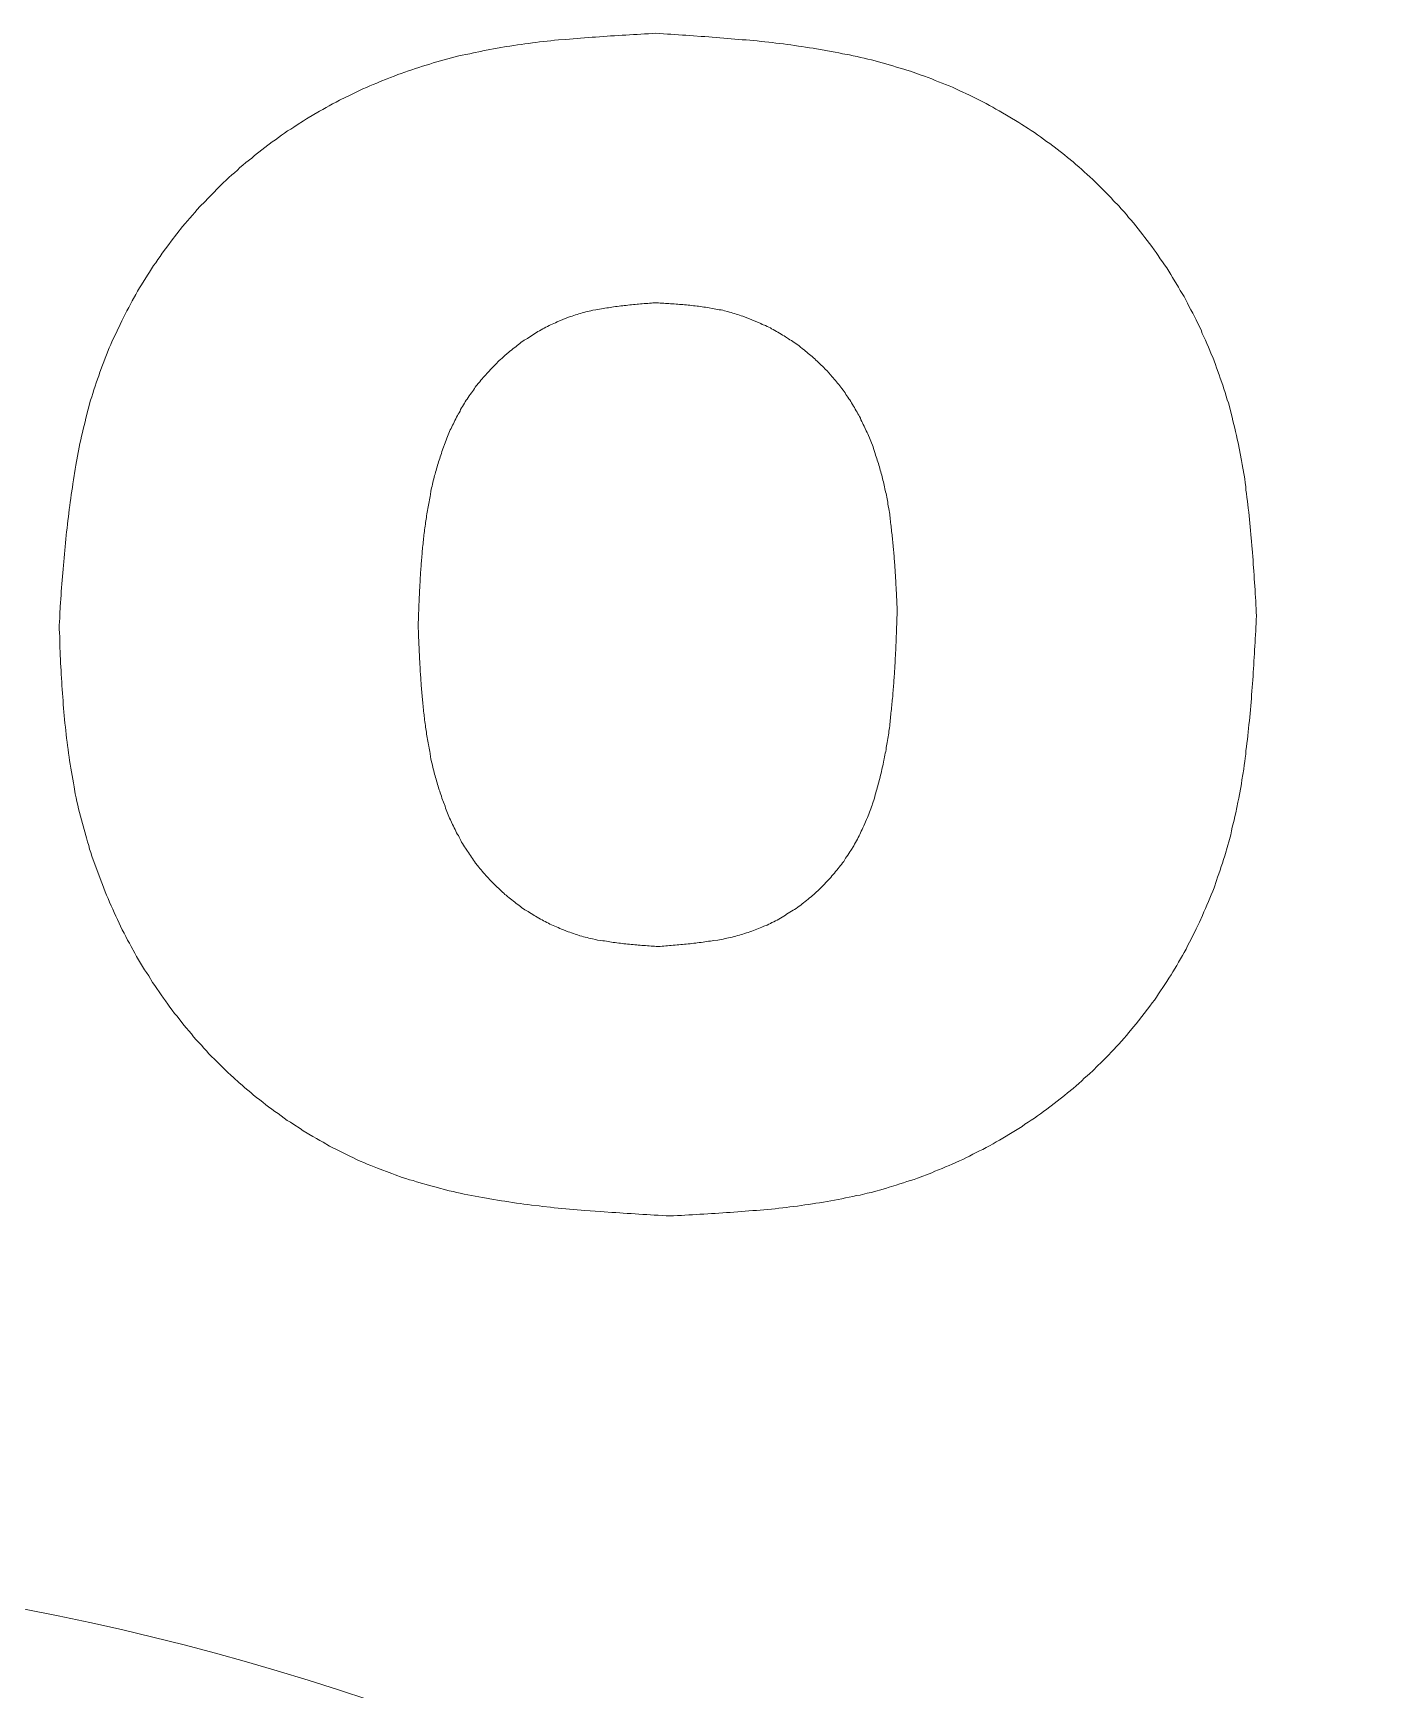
# Model space of a CAD drawing. Header units: millimetres. Extents: x 0 to 1975, y 0 to 1358.
# Drawn here: x 1100.48 to 1104.66, y 675.08 to 680.16 of the extents above; entities that cross this region are included whole.
import ezdxf

# ---------------------------------------------------------------- set-up
doc = ezdxf.new("R2010")
doc.units = ezdxf.units.MM
doc.layers.add('KASTEN', color=1, linetype='Continuous', lineweight=5)

msp = doc.modelspace()

# ---------------------------------------------------------------- linework, layer by layer
at = {"layer": 'KASTEN', "linetype": 'Continuous', "ltscale": 4}
for points in [[(1100.5628, 678.3439), (1100.5638, 678.3549), (1100.5648, 678.3669), (1100.5648, 678.3779), (1100.5668, 678.4019), (1100.5678, 678.4129), (1100.5688, 678.4249), (1100.5698, 678.4359), (1100.5698, 678.4479), (1100.5708, 678.4589), (1100.5718, 678.4709), (1100.5728, 678.4819), (1100.5738, 678.4939), (1100.5758, 678.5159), (1100.5768, 678.5279), (1100.5778, 678.5389), (1100.5788, 678.5509), (1100.5798, 678.5619), (1100.5808, 678.5739), (1100.5818, 678.5849), (1100.5828, 678.5969), (1100.5838, 678.6079), (1100.5848, 678.6199), (1100.5858, 678.6309), (1100.5878, 678.6419), (1100.5888, 678.6539), (1100.5898, 678.6649), (1100.5918, 678.6769), (1100.5938, 678.6989), (1100.5958, 678.7109), (1100.5968, 678.7219), (1100.5988, 678.7329), (1100.5998, 678.7449), (1100.6038, 678.7669), (1100.6048, 678.7779), (1100.6068, 678.7899), (1100.6128, 678.8229), (1100.6148, 678.8349), (1100.6248, 678.8899), (1100.6268, 678.9019), (1100.6298, 678.9129), (1100.6318, 678.9239), (1100.6348, 678.9349), (1100.6368, 678.9459), (1100.6428, 678.9679), (1100.6448, 678.9789), (1100.6598, 679.0339), (1100.6638, 679.0449), (1100.6668, 679.0549), (1100.6698, 679.0659), (1100.6738, 679.0769), (1100.6768, 679.0879), (1100.6808, 679.0989), (1100.6848, 679.1089), (1100.6878, 679.1199), (1100.6958, 679.1419), (1100.6998, 679.1519), (1100.7048, 679.1629), (1100.7088, 679.1729), (1100.7168, 679.1949), (1100.7218, 679.2049), (1100.7258, 679.2159), (1100.7358, 679.2359), (1100.7408, 679.2469), (1100.7508, 679.2669), (1100.7558, 679.2779), (1100.7708, 679.3079), (1100.7768, 679.3189), (1100.7868, 679.3389), (1100.7988, 679.3589), (1100.8038, 679.3689), (1100.8098, 679.3789), (1100.8158, 679.3879), (1100.8338, 679.4179), (1100.8408, 679.4269), (1100.8528, 679.4469), (1100.8598, 679.4559), (1100.8658, 679.4659), (1100.8728, 679.4749), (1100.8788, 679.4849), (1100.8998, 679.5119), (1100.9068, 679.5219), (1100.9418, 679.5669), (1100.9498, 679.5759), (1100.9568, 679.5839), (1100.9638, 679.5929), (1100.9718, 679.6019), (1100.9798, 679.6099), (1100.9868, 679.6189), (1100.9948, 679.6279), (1101.0108, 679.6439), (1101.0188, 679.6529), (1101.0668, 679.7009), (1101.0758, 679.7089), (1101.0838, 679.7169), (1101.0928, 679.7249), (1101.1008, 679.7319), (1101.1098, 679.7399), (1101.1178, 679.7479), (1101.1268, 679.7549), (1101.1358, 679.7629), (1101.1538, 679.7769), (1101.1628, 679.7849), (1101.2168, 679.8269), (1101.2268, 679.8329), (1101.2448, 679.8469), (1101.2548, 679.8529), (1101.2638, 679.8599), (1101.2738, 679.8659), (1101.2828, 679.8719), (1101.2928, 679.8789), (1101.3128, 679.8909), (1101.3218, 679.8969), (1101.3618, 679.9209), (1101.3718, 679.9259), (1101.3818, 679.9319), (1101.3918, 679.9369), (1101.4018, 679.9429), (1101.4128, 679.9479), (1101.4228, 679.9539), (1101.4428, 679.9639), (1101.4538, 679.9689), (1101.4738, 679.9789), (1101.4848, 679.9839), (1101.4948, 679.9889), (1101.5058, 679.9929), (1101.5158, 679.9979), (1101.5268, 680.0029), (1101.5378, 680.0069), (1101.5478, 680.0119), (1101.5698, 680.0199), (1101.5798, 680.0239), (1101.5908, 680.0279), (1101.6018, 680.0329), (1101.6128, 680.0359), (1101.6348, 680.0439), (1101.6448, 680.0479), (1101.6558, 680.0519), (1101.6668, 680.0549), (1101.6778, 680.0589), (1101.6998, 680.0649), (1101.7108, 680.0689), (1101.7438, 680.0779), (1101.7558, 680.0809), (1101.7888, 680.0899), (1101.7998, 680.0919), (1101.8108, 680.0949), (1101.8228, 680.0969), (1101.8338, 680.0999), (1101.8558, 680.1039), (1101.8668, 680.1069), (1101.8788, 680.1089), (1101.9008, 680.1129), (1101.9128, 680.1149), (1101.9348, 680.1189), (1101.9458, 680.1199), (1101.9578, 680.1219), (1101.9688, 680.1239), (1101.9808, 680.1249), (1101.9918, 680.1269), (1102.0028, 680.1279), (1102.0148, 680.1299), (1102.0258, 680.1309), (1102.0368, 680.1329), (1102.0488, 680.1339), (1102.0598, 680.1349), (1102.0718, 680.1359), (1102.0828, 680.1379), (1102.0948, 680.1389), (1102.1168, 680.1409), (1102.1288, 680.1419), (1102.1398, 680.1429), (1102.1518, 680.1439), (1102.1628, 680.1449), (1102.1748, 680.1459), (1102.1858, 680.1469), (1102.1978, 680.1479), (1102.2088, 680.1479), (1102.2208, 680.1489), (1102.2318, 680.1499), (1102.2438, 680.1509), (1102.2548, 680.1519), (1102.2668, 680.1519), (1102.2778, 680.1529), (1102.2898, 680.1539), (1102.3018, 680.1539), (1102.3128, 680.1549), (1102.3248, 680.1559), (1102.3358, 680.1559), (1102.3478, 680.1569), (1102.3588, 680.1579), (1102.3708, 680.1579), (1102.3818, 680.1589), (1102.3938, 680.1599)], [(1102.3938, 680.1599), (1102.4048, 680.1589), (1102.4288, 680.1569), (1102.4398, 680.1569), (1102.4518, 680.1559), (1102.4628, 680.1549), (1102.4748, 680.1539), (1102.4858, 680.1539), (1102.4978, 680.1529), (1102.5088, 680.1519), (1102.5328, 680.1499), (1102.5438, 680.1499), (1102.5558, 680.1489), (1102.5668, 680.1479), (1102.5788, 680.1469), (1102.5898, 680.1459), (1102.6018, 680.1449), (1102.6128, 680.1439), (1102.6248, 680.1429), (1102.6358, 680.1419), (1102.6478, 680.1409), (1102.6588, 680.1399), (1102.6708, 680.1389), (1102.6818, 680.1379), (1102.6938, 680.1369), (1102.7048, 680.1359), (1102.7168, 680.1339), (1102.7278, 680.1329), (1102.7398, 680.1319), (1102.7508, 680.1309), (1102.7618, 680.1289), (1102.7738, 680.1279), (1102.7848, 680.1269), (1102.7968, 680.1249), (1102.8078, 680.1239), (1102.8188, 680.1219), (1102.8308, 680.1199), (1102.8418, 680.1189), (1102.8528, 680.1169), (1102.8648, 680.1149), (1102.8758, 680.1139), (1102.8868, 680.1119), (1102.8988, 680.1099), (1102.9318, 680.1039), (1102.9438, 680.1019), (1102.9548, 680.0999), (1102.9658, 680.0969), (1102.9878, 680.0929), (1102.9988, 680.0899), (1103.0108, 680.0879), (1103.0218, 680.0849), (1103.0328, 680.0829), (1103.0438, 680.0799), (1103.0548, 680.0779), (1103.1208, 680.0599), (1103.1318, 680.0559), (1103.1538, 680.0499), (1103.1638, 680.0459), (1103.1748, 680.0429), (1103.2078, 680.0309), (1103.2178, 680.0279), (1103.2398, 680.0199), (1103.2508, 680.0149), (1103.2608, 680.0109), (1103.2718, 680.0069), (1103.2818, 680.0029), (1103.2928, 679.9979), (1103.3038, 679.9939), (1103.3238, 679.9839), (1103.3348, 679.9789), (1103.3448, 679.9749), (1103.3558, 679.9699), (1103.3758, 679.9599), (1103.3868, 679.9539), (1103.4068, 679.9439), (1103.4168, 679.9379), (1103.4268, 679.9329), (1103.4368, 679.9269), (1103.4468, 679.9219), (1103.5068, 679.8859), (1103.5158, 679.8799), (1103.5358, 679.8679), (1103.5448, 679.8609), (1103.5548, 679.8549), (1103.5638, 679.8479), (1103.5738, 679.8419), (1103.5918, 679.8279), (1103.6018, 679.8219), (1103.6468, 679.7869), (1103.6558, 679.7789), (1103.6738, 679.7649), (1103.6818, 679.7569), (1103.6908, 679.7499), (1103.6998, 679.7419), (1103.7078, 679.7349), (1103.7168, 679.7269), (1103.7248, 679.7189), (1103.7338, 679.7109), (1103.7898, 679.6549), (1103.7978, 679.6459), (1103.8138, 679.6299), (1103.8208, 679.6209), (1103.8288, 679.6129), (1103.8368, 679.6039), (1103.8438, 679.5949), (1103.8508, 679.5869), (1103.8588, 679.5779), (1103.8798, 679.5509), (1103.8878, 679.5419), (1103.8938, 679.5329), (1103.9148, 679.5059), (1103.9218, 679.4959), (1103.9278, 679.4869), (1103.9348, 679.4779), (1103.9408, 679.4679), (1103.9478, 679.4589), (1103.9538, 679.4489), (1103.9608, 679.4399), (1103.9728, 679.4199), (1103.9788, 679.4109), (1103.9968, 679.3809), (1104.0018, 679.3709), (1104.0078, 679.3619), (1104.0138, 679.3519), (1104.0188, 679.3419), (1104.0248, 679.3319), (1104.0298, 679.3209), (1104.0348, 679.3109), (1104.0408, 679.3009), (1104.0508, 679.2809), (1104.0558, 679.2699), (1104.0658, 679.2499), (1104.0698, 679.2389), (1104.0748, 679.2289), (1104.0798, 679.2179), (1104.0838, 679.2079), (1104.0888, 679.1969), (1104.0928, 679.1869), (1104.0968, 679.1759), (1104.1018, 679.1659), (1104.1098, 679.1439), (1104.1138, 679.1339), (1104.1218, 679.1119), (1104.1248, 679.1019), (1104.1328, 679.0799), (1104.1358, 679.0689), (1104.1398, 679.0579), (1104.1458, 679.0359), (1104.1498, 679.0259), (1104.1618, 678.9819), (1104.1638, 678.9709), (1104.1698, 678.9489), (1104.1718, 678.9379), (1104.1748, 678.9259), (1104.1768, 678.9149), (1104.1798, 678.9039), (1104.1898, 678.8489), (1104.1918, 678.8369), (1104.1998, 678.7929), (1104.2008, 678.7809), (1104.2028, 678.7699), (1104.2038, 678.7589), (1104.2058, 678.7479), (1104.2068, 678.7359), (1104.2088, 678.7249), (1104.2108, 678.7029), (1104.2128, 678.6909), (1104.2148, 678.6689), (1104.2158, 678.6569), (1104.2178, 678.6349), (1104.2188, 678.6229), (1104.2208, 678.6009), (1104.2218, 678.5889), (1104.2238, 678.5669), (1104.2248, 678.5549), (1104.2258, 678.5439), (1104.2258, 678.5319), (1104.2278, 678.5099), (1104.2288, 678.4979), (1104.2288, 678.4869), (1104.2298, 678.4749), (1104.2318, 678.4529), (1104.2318, 678.4409), (1104.2328, 678.4299), (1104.2338, 678.4179), (1104.2338, 678.4069), (1104.2348, 678.3949), (1104.2348, 678.3839), (1104.2358, 678.3729)], [(1102.3908, 679.3329), (1102.3848, 679.3329), (1102.3798, 679.3319), (1102.3738, 679.3319), (1102.3688, 679.3309), (1102.3578, 679.3309), (1102.3518, 679.3299), (1102.3468, 679.3299), (1102.3408, 679.3289), (1102.3358, 679.3289), (1102.3298, 679.3279), (1102.3248, 679.3279), (1102.3188, 679.3269), (1102.3138, 679.3269), (1102.3078, 679.3259), (1102.3028, 679.3249), (1102.2968, 679.3249), (1102.2918, 679.3239), (1102.2858, 679.3239), (1102.2808, 679.3229), (1102.2748, 679.3219), (1102.2698, 679.3219), (1102.2638, 679.3209), (1102.2538, 679.3189), (1102.2478, 679.3179), (1102.2428, 679.3179), (1102.2368, 679.3169), (1102.2268, 679.3149), (1102.2208, 679.3139), (1102.2158, 679.3129), (1102.2098, 679.3119), (1102.1998, 679.3099), (1102.1938, 679.3079), (1102.1788, 679.3049), (1102.1728, 679.3029), (1102.1678, 679.3019), (1102.1628, 679.2999), (1102.1578, 679.2989), (1102.1518, 679.2969), (1102.1468, 679.2959), (1102.1368, 679.2919), (1102.1318, 679.2909), (1102.1258, 679.2889), (1102.0908, 679.2749), (1102.0858, 679.2719), (1102.0758, 679.2679), (1102.0708, 679.2649), (1102.0658, 679.2629), (1102.0608, 679.2599), (1102.0558, 679.2579), (1102.0508, 679.2549), (1102.0468, 679.2529), (1102.0368, 679.2469), (1102.0318, 679.2449), (1102.0278, 679.2419), (1102.0128, 679.2329), (1102.0088, 679.2299), (1102.0038, 679.2269), (1101.9998, 679.2239), (1101.9898, 679.2179), (1101.9858, 679.2149), (1101.9808, 679.2119), (1101.9768, 679.2079), (1101.9718, 679.2049), (1101.9678, 679.2019), (1101.9638, 679.1979), (1101.9588, 679.1949), (1101.9548, 679.1919), (1101.9508, 679.1879), (1101.9458, 679.1849), (1101.9418, 679.1809), (1101.9378, 679.1779), (1101.9298, 679.1699), (1101.9258, 679.1669), (1101.9218, 679.1629), (1101.9168, 679.1589), (1101.9128, 679.1559), (1101.9088, 679.1519), (1101.9058, 679.1479), (1101.8858, 679.1279), (1101.8828, 679.1239), (1101.8748, 679.1159), (1101.8718, 679.1119), (1101.8638, 679.1039), (1101.8608, 679.0999), (1101.8568, 679.0959), (1101.8538, 679.0909), (1101.8498, 679.0869), (1101.8438, 679.0789), (1101.8398, 679.0739), (1101.8368, 679.0699), (1101.8338, 679.0649), (1101.8278, 679.0569), (1101.8238, 679.0519), (1101.8208, 679.0479), (1101.8148, 679.0379), (1101.8118, 679.0339), (1101.8088, 679.0289), (1101.8068, 679.0249), (1101.8008, 679.0149), (1101.7978, 679.0109), (1101.7948, 679.0059), (1101.7928, 679.0009), (1101.7898, 678.9959), (1101.7868, 678.9919), (1101.7848, 678.9869), (1101.7818, 678.9819), (1101.7798, 678.9769), (1101.7768, 678.9719), (1101.7728, 678.9619), (1101.7698, 678.9579), (1101.7658, 678.9479), (1101.7628, 678.9429), (1101.7528, 678.9179), (1101.7508, 678.9119), (1101.7368, 678.8769), (1101.7358, 678.8709), (1101.7318, 678.8609), (1101.7308, 678.8559), (1101.7288, 678.8509), (1101.7268, 678.8449), (1101.7258, 678.8399), (1101.7238, 678.8349), (1101.7228, 678.8299), (1101.7208, 678.8239), (1101.7198, 678.8189), (1101.7178, 678.8139), (1101.7168, 678.8079), (1101.7148, 678.8029), (1101.7128, 678.7929), (1101.7108, 678.7869), (1101.7088, 678.7769), (1101.7078, 678.7709), (1101.7058, 678.7659), (1101.7048, 678.7609), (1101.7038, 678.7549), (1101.7018, 678.7449), (1101.7008, 678.7389), (1101.6988, 678.7289), (1101.6978, 678.7229), (1101.6958, 678.7129), (1101.6948, 678.7069), (1101.6938, 678.7019), (1101.6928, 678.6959), (1101.6908, 678.6859), (1101.6898, 678.6799), (1101.6898, 678.6749), (1101.6888, 678.6699), (1101.6878, 678.6639), (1101.6868, 678.6589), (1101.6868, 678.6539), (1101.6858, 678.6479), (1101.6848, 678.6429), (1101.6838, 678.6369), (1101.6838, 678.6319), (1101.6828, 678.6269), (1101.6818, 678.6209), (1101.6818, 678.6159), (1101.6808, 678.6099), (1101.6808, 678.6049), (1101.6798, 678.5999), (1101.6798, 678.5939), (1101.6788, 678.5889), (1101.6778, 678.5829), (1101.6778, 678.5779), (1101.6768, 678.5719), (1101.6768, 678.5619), (1101.6758, 678.5559), (1101.6758, 678.5509), (1101.6748, 678.5449), (1101.6748, 678.5399), (1101.6738, 678.5349), (1101.6738, 678.5239), (1101.6728, 678.5179), (1101.6728, 678.5129), (1101.6718, 678.5069), (1101.6718, 678.4969), (1101.6708, 678.4909), (1101.6708, 678.4749), (1101.6698, 678.4689), (1101.6698, 678.4579), (1101.6688, 678.4529), (1101.6688, 678.4369), (1101.6678, 678.4309), (1101.6678, 678.4149), (1101.6668, 678.4089), (1101.6668, 678.3879), (1101.6658, 678.3819), (1101.6658, 678.3599), (1101.6648, 678.3549), (1101.6648, 678.3439)], [(1103.1338, 678.3909), (1103.1338, 678.4019), (1103.1328, 678.4069), (1103.1328, 678.4239), (1103.1318, 678.4289), (1103.1318, 678.4449), (1103.1308, 678.4499), (1103.1308, 678.4609), (1103.1298, 678.4669), (1103.1298, 678.4829), (1103.1288, 678.4879), (1103.1288, 678.4989), (1103.1278, 678.5039), (1103.1278, 678.5149), (1103.1268, 678.5199), (1103.1268, 678.5309), (1103.1258, 678.5359), (1103.1258, 678.5419), (1103.1248, 678.5469), (1103.1248, 678.5579), (1103.1238, 678.5629), (1103.1238, 678.5679), (1103.1228, 678.5739), (1103.1228, 678.5789), (1103.1218, 678.5839), (1103.1218, 678.5899), (1103.1208, 678.5949), (1103.1208, 678.5999), (1103.1198, 678.6059), (1103.1198, 678.6109), (1103.1188, 678.6159), (1103.1188, 678.6219), (1103.1168, 678.6319), (1103.1168, 678.6379), (1103.1158, 678.6429), (1103.1158, 678.6479), (1103.1148, 678.6529), (1103.1138, 678.6589), (1103.1138, 678.6639), (1103.1128, 678.6689), (1103.1118, 678.6749), (1103.1108, 678.6799), (1103.1108, 678.6849), (1103.1098, 678.6899), (1103.1088, 678.6959), (1103.1048, 678.7159), (1103.1048, 678.7219), (1103.1018, 678.7369), (1103.1008, 678.7429), (1103.0998, 678.7479), (1103.0978, 678.7529), (1103.0958, 678.7629), (1103.0948, 678.7689), (1103.0918, 678.7839), (1103.0898, 678.7889), (1103.0878, 678.7989), (1103.0868, 678.8049), (1103.0848, 678.8099), (1103.0838, 678.8149), (1103.0818, 678.8199), (1103.0798, 678.8299), (1103.0778, 678.8349), (1103.0768, 678.8399), (1103.0748, 678.8449), (1103.0728, 678.8509), (1103.0718, 678.8559), (1103.0678, 678.8659), (1103.0668, 678.8709), (1103.0608, 678.8859), (1103.0598, 678.8909), (1103.0438, 678.9309), (1103.0418, 678.9349), (1103.0388, 678.9399), (1103.0328, 678.9549), (1103.0298, 678.9599), (1103.0278, 678.9649), (1103.0258, 678.9689), (1103.0228, 678.9739), (1103.0208, 678.9789), (1103.0178, 678.9839), (1103.0158, 678.9879), (1103.0128, 678.9929), (1103.0108, 678.9979), (1103.0078, 679.0019), (1103.0048, 679.0069), (1103.0028, 679.0119), (1102.9998, 679.0159), (1102.9938, 679.0259), (1102.9918, 679.0299), (1102.9888, 679.0349), (1102.9858, 679.0389), (1102.9828, 679.0439), (1102.9768, 679.0519), (1102.9738, 679.0569), (1102.9678, 679.0649), (1102.9638, 679.0699), (1102.9578, 679.0779), (1102.9548, 679.0829), (1102.9508, 679.0869), (1102.9448, 679.0949), (1102.9408, 679.0989), (1102.9378, 679.1029), (1102.9338, 679.1069), (1102.9308, 679.1109), (1102.9228, 679.1189), (1102.9198, 679.1229), (1102.9118, 679.1309), (1102.9088, 679.1349), (1102.9048, 679.1389), (1102.9008, 679.1419), (1102.8888, 679.1539), (1102.8848, 679.1569), (1102.8808, 679.1609), (1102.8768, 679.1639), (1102.8728, 679.1679), (1102.8688, 679.1709), (1102.8648, 679.1749), (1102.8608, 679.1779), (1102.8568, 679.1819), (1102.8528, 679.1849), (1102.8488, 679.1889), (1102.8438, 679.1919), (1102.8358, 679.1979), (1102.8318, 679.2019), (1102.8268, 679.2049), (1102.8228, 679.2079), (1102.8178, 679.2109), (1102.8098, 679.2169), (1102.8048, 679.2199), (1102.8008, 679.2229), (1102.7908, 679.2289), (1102.7868, 679.2319), (1102.7818, 679.2339), (1102.7778, 679.2369), (1102.7678, 679.2429), (1102.7638, 679.2449), (1102.7538, 679.2509), (1102.7488, 679.2529), (1102.7448, 679.2559), (1102.7348, 679.2599), (1102.7298, 679.2629), (1102.7198, 679.2669), (1102.7158, 679.2699), (1102.6608, 679.2919), (1102.6548, 679.2929), (1102.6448, 679.2969), (1102.6398, 679.2979), (1102.6348, 679.2999), (1102.6298, 679.3009), (1102.6248, 679.3029), (1102.6198, 679.3039), (1102.6138, 679.3059), (1102.6038, 679.3079), (1102.5988, 679.3099), (1102.5938, 679.3109), (1102.5878, 679.3119), (1102.5728, 679.3149), (1102.5668, 679.3159), (1102.5568, 679.3179), (1102.5508, 679.3189), (1102.5458, 679.3199), (1102.5408, 679.3199), (1102.5358, 679.3209), (1102.5298, 679.3219), (1102.5248, 679.3229), (1102.5198, 679.3229), (1102.5138, 679.3239), (1102.5088, 679.3239), (1102.5038, 679.3249), (1102.4978, 679.3259), (1102.4928, 679.3259), (1102.4878, 679.3269), (1102.4818, 679.3269), (1102.4768, 679.3279), (1102.4658, 679.3279), (1102.4608, 679.3289), (1102.4558, 679.3289), (1102.4498, 679.3299), (1102.4388, 679.3299), (1102.4338, 679.3309), (1102.4228, 679.3309), (1102.4178, 679.3319), (1102.4068, 679.3319), (1102.4018, 679.3329), (1102.3908, 679.3329)], [(1102.4008, 677.3589), (1102.4068, 677.3589), (1102.4128, 677.3599), (1102.4178, 677.3599), (1102.4238, 677.3609), (1102.4298, 677.3609), (1102.4358, 677.3619), (1102.4408, 677.3619), (1102.4468, 677.3629), (1102.4528, 677.3629), (1102.4588, 677.3639), (1102.4638, 677.3639), (1102.4698, 677.3649), (1102.4758, 677.3649), (1102.4818, 677.3659), (1102.4868, 677.3659), (1102.4928, 677.3669), (1102.4988, 677.3669), (1102.5038, 677.3679), (1102.5098, 677.3689), (1102.5158, 677.3689), (1102.5208, 677.3699), (1102.5268, 677.3709), (1102.5328, 677.3709), (1102.5388, 677.3719), (1102.5438, 677.3729), (1102.5498, 677.3739), (1102.5548, 677.3749), (1102.5608, 677.3749), (1102.5668, 677.3759), (1102.5718, 677.3769), (1102.5838, 677.3789), (1102.5888, 677.3799), (1102.5948, 677.3809), (1102.5998, 677.3819), (1102.6058, 677.3839), (1102.6108, 677.3849), (1102.6168, 677.3859), (1102.6218, 677.3869), (1102.6278, 677.3879), (1102.6338, 677.3899), (1102.6388, 677.3909), (1102.6438, 677.3929), (1102.6498, 677.3939), (1102.6548, 677.3959), (1102.6608, 677.3969), (1102.6658, 677.3989), (1102.6718, 677.4009), (1102.6768, 677.4019), (1102.6818, 677.4039), (1102.6878, 677.4059), (1102.6978, 677.4099), (1102.7038, 677.4119), (1102.7188, 677.4179), (1102.7248, 677.4209), (1102.7348, 677.4249), (1102.7398, 677.4279), (1102.7448, 677.4299), (1102.7498, 677.4329), (1102.7558, 677.4349), (1102.7608, 677.4379), (1102.7658, 677.4399), (1102.7908, 677.4549), (1102.7948, 677.4579), (1102.8148, 677.4699), (1102.8188, 677.4729), (1102.8238, 677.4759), (1102.8288, 677.4799), (1102.8328, 677.4829), (1102.8378, 677.4859), (1102.8428, 677.4899), (1102.8468, 677.4929), (1102.8518, 677.4969), (1102.8558, 677.4999), (1102.8608, 677.5039), (1102.8648, 677.5079), (1102.8698, 677.5109), (1102.8818, 677.5229), (1102.8868, 677.5269), (1102.8908, 677.5299), (1102.9108, 677.5499), (1102.9148, 677.5549), (1102.9308, 677.5709), (1102.9338, 677.5759), (1102.9418, 677.5839), (1102.9448, 677.5889), (1102.9488, 677.5929), (1102.9528, 677.5979), (1102.9558, 677.6019), (1102.9598, 677.6069), (1102.9628, 677.6109), (1102.9658, 677.6159), (1102.9698, 677.6199), (1102.9758, 677.6299), (1102.9788, 677.6339), (1102.9828, 677.6389), (1102.9888, 677.6489), (1102.9918, 677.6529), (1103.0008, 677.6679), (1103.0028, 677.6729), (1103.0118, 677.6879), (1103.0138, 677.6929), (1103.0168, 677.6979), (1103.0188, 677.7029), (1103.0218, 677.7079), (1103.0238, 677.7129), (1103.0268, 677.7179), (1103.0288, 677.7229), (1103.0318, 677.7289), (1103.0398, 677.7489), (1103.0428, 677.7549), (1103.0468, 677.7649), (1103.0488, 677.7709), (1103.0528, 677.7809), (1103.0548, 677.7869), (1103.0568, 677.7919), (1103.0578, 677.7969), (1103.0598, 677.8029), (1103.0618, 677.8079), (1103.0638, 677.8139), (1103.0648, 677.8189), (1103.0668, 677.8239), (1103.0688, 677.8299), (1103.0698, 677.8349), (1103.0718, 677.8409), (1103.0728, 677.8459), (1103.0748, 677.8519), (1103.0758, 677.8569), (1103.0778, 677.8629), (1103.0788, 677.8679), (1103.0808, 677.8739), (1103.0818, 677.8789), (1103.0828, 677.8849), (1103.0848, 677.8909), (1103.0858, 677.8959), (1103.0868, 677.9019), (1103.0878, 677.9069), (1103.0898, 677.9129), (1103.0908, 677.9179), (1103.0928, 677.9299), (1103.0938, 677.9349), (1103.0948, 677.9409), (1103.0958, 677.9459), (1103.0968, 677.9519), (1103.0988, 677.9569), (1103.0998, 677.9629), (1103.0998, 677.9689), (1103.1008, 677.9739), (1103.1018, 677.9799), (1103.1028, 677.9849), (1103.1048, 677.9969), (1103.1058, 678.0019), (1103.1068, 678.0079), (1103.1078, 678.0129), (1103.1078, 678.0189), (1103.1088, 678.0249), (1103.1098, 678.0299), (1103.1108, 678.0359), (1103.1108, 678.0419), (1103.1118, 678.0469), (1103.1128, 678.0529), (1103.1138, 678.0579), (1103.1138, 678.0639), (1103.1148, 678.0699), (1103.1148, 678.0749), (1103.1158, 678.0809), (1103.1168, 678.0859), (1103.1168, 678.0919), (1103.1178, 678.0979), (1103.1178, 678.1029), (1103.1188, 678.1089), (1103.1188, 678.1149), (1103.1198, 678.1199), (1103.1208, 678.1259), (1103.1208, 678.1369), (1103.1218, 678.1429), (1103.1218, 678.1479), (1103.1228, 678.1539), (1103.1228, 678.1599), (1103.1238, 678.1649), (1103.1238, 678.1769), (1103.1248, 678.1819), (1103.1248, 678.1879), (1103.1258, 678.1939), (1103.1258, 678.2049), (1103.1268, 678.2099), (1103.1268, 678.2219), (1103.1278, 678.2269), (1103.1278, 678.2439), (1103.1288, 678.2499), (1103.1288, 678.2609), (1103.1298, 678.2669), (1103.1298, 678.2839), (1103.1308, 678.2899), (1103.1308, 678.3119), (1103.1318, 678.3179), (1103.1318, 678.3399), (1103.1328, 678.3459), (1103.1328, 678.3689), (1103.1338, 678.3739), (1103.1338, 678.3909)], [(1104.2358, 678.3729), (1104.2348, 678.3609), (1104.2348, 678.3499), (1104.2338, 678.3379), (1104.2338, 678.3269), (1104.2318, 678.3029), (1104.2318, 678.2919), (1104.2308, 678.2799), (1104.2298, 678.2689), (1104.2298, 678.2569), (1104.2288, 678.2459), (1104.2278, 678.2339), (1104.2278, 678.2229), (1104.2268, 678.2109), (1104.2258, 678.1999), (1104.2258, 678.1879), (1104.2248, 678.1769), (1104.2238, 678.1649), (1104.2228, 678.1539), (1104.2218, 678.1419), (1104.2208, 678.1309), (1104.2208, 678.1199), (1104.2198, 678.1079), (1104.2188, 678.0969), (1104.2178, 678.0849), (1104.2168, 678.0739), (1104.2158, 678.0619), (1104.2148, 678.0509), (1104.2128, 678.0399), (1104.2118, 678.0279), (1104.2108, 678.0169), (1104.2098, 678.0049), (1104.2088, 677.9939), (1104.2068, 677.9829), (1104.2058, 677.9709), (1104.2038, 677.9599), (1104.2028, 677.9489), (1104.2008, 677.9369), (1104.1998, 677.9259), (1104.1978, 677.9149), (1104.1968, 677.9029), (1104.1908, 677.8699), (1104.1898, 677.8579), (1104.1818, 677.8139), (1104.1788, 677.8019), (1104.1728, 677.7689), (1104.1698, 677.7579), (1104.1678, 677.7469), (1104.1618, 677.7249), (1104.1598, 677.7139), (1104.1568, 677.7019), (1104.1508, 677.6799), (1104.1478, 677.6699), (1104.1388, 677.6369), (1104.1348, 677.6259), (1104.1318, 677.6149), (1104.1278, 677.6039), (1104.1248, 677.5929), (1104.1208, 677.5819), (1104.1168, 677.5719), (1104.1138, 677.5609), (1104.1058, 677.5389), (1104.1018, 677.5289), (1104.0968, 677.5179), (1104.0928, 677.5069), (1104.0888, 677.4969), (1104.0838, 677.4859), (1104.0798, 677.4759), (1104.0748, 677.4649), (1104.0708, 677.4539), (1104.0608, 677.4339), (1104.0558, 677.4229), (1104.0508, 677.4129), (1104.0458, 677.4019), (1104.0308, 677.3719), (1104.0248, 677.3609), (1104.0198, 677.3509), (1104.0138, 677.3409), (1104.0088, 677.3309), (1103.9968, 677.3109), (1103.9918, 677.3009), (1103.9798, 677.2809), (1103.9738, 677.2719), (1103.9668, 677.2619), (1103.9608, 677.2519), (1103.9548, 677.2429), (1103.9488, 677.2329), (1103.9418, 677.2229), (1103.9358, 677.2139), (1103.9288, 677.2039), (1103.9228, 677.1949), (1103.9158, 677.1859), (1103.9088, 677.1759), (1103.8668, 677.1219), (1103.8588, 677.1129), (1103.8448, 677.0949), (1103.8368, 677.0859), (1103.8298, 677.0779), (1103.8138, 677.0599), (1103.8068, 677.0519), (1103.7988, 677.0429), (1103.7748, 677.0189), (1103.7668, 677.0099), (1103.7588, 677.0019), (1103.7498, 676.9939), (1103.7338, 676.9779), (1103.7248, 676.9699), (1103.7168, 676.9619), (1103.7078, 676.9549), (1103.6998, 676.9469), (1103.6908, 676.9389), (1103.6828, 676.9319), (1103.6738, 676.9239), (1103.6558, 676.9099), (1103.6468, 676.9019), (1103.5928, 676.8599), (1103.5828, 676.8529), (1103.5738, 676.8459), (1103.5638, 676.8399), (1103.5548, 676.8329), (1103.5448, 676.8269), (1103.5358, 676.8199), (1103.5258, 676.8139), (1103.5168, 676.8069), (1103.4768, 676.7829), (1103.4678, 676.7769), (1103.4478, 676.7649), (1103.4378, 676.7599), (1103.4278, 676.7539), (1103.4168, 676.7479), (1103.4068, 676.7429), (1103.3968, 676.7369), (1103.3868, 676.7319), (1103.3758, 676.7269), (1103.3658, 676.7219), (1103.3558, 676.7159), (1103.3448, 676.7109), (1103.3348, 676.7059), (1103.3248, 676.7019), (1103.3028, 676.6919), (1103.2928, 676.6869), (1103.2818, 676.6829), (1103.2718, 676.6779), (1103.2498, 676.6699), (1103.2398, 676.6649), (1103.1958, 676.6489), (1103.1858, 676.6449), (1103.1748, 676.6409), (1103.1638, 676.6379), (1103.1528, 676.6339), (1103.1418, 676.6309), (1103.1308, 676.6269), (1103.1088, 676.6209), (1103.0978, 676.6169), (1103.0538, 676.6049), (1103.0418, 676.6029), (1103.0198, 676.5969), (1103.0088, 676.5949), (1102.9978, 676.5919), (1102.9868, 676.5899), (1102.9748, 676.5879), (1102.9638, 676.5849), (1102.9418, 676.5809), (1102.9298, 676.5789), (1102.9078, 676.5749), (1102.8958, 676.5729), (1102.8848, 676.5719), (1102.8738, 676.5699), (1102.8618, 676.5679), (1102.8508, 676.5669), (1102.8398, 676.5649), (1102.8278, 676.5629), (1102.8168, 676.5619), (1102.8048, 676.5609), (1102.7938, 676.5589), (1102.7828, 676.5579), (1102.7708, 676.5569), (1102.7598, 676.5549), (1102.7478, 676.5539), (1102.7368, 676.5529), (1102.7248, 676.5519), (1102.7138, 676.5509), (1102.7018, 676.5499), (1102.6908, 676.5489), (1102.6788, 676.5479), (1102.6678, 676.5469), (1102.6558, 676.5459), (1102.6448, 676.5449), (1102.6328, 676.5439), (1102.6218, 676.5429), (1102.6098, 676.5429), (1102.5988, 676.5419), (1102.5868, 676.5409), (1102.5758, 676.5399), (1102.5638, 676.5399), (1102.5528, 676.5389), (1102.5408, 676.5379), (1102.5288, 676.5379), (1102.5178, 676.5369), (1102.5058, 676.5359), (1102.4948, 676.5359), (1102.4828, 676.5349), (1102.4718, 676.5339), (1102.4598, 676.5339), (1102.4478, 676.5329), (1102.4368, 676.5329)], [(1102.4368, 676.5329), (1102.4248, 676.5329), (1102.4008, 676.5349), (1102.3888, 676.5349), (1102.3768, 676.5359), (1102.3658, 676.5369), (1102.3538, 676.5369), (1102.3178, 676.5399), (1102.3058, 676.5399), (1102.2938, 676.5409), (1102.2828, 676.5419), (1102.2708, 676.5429), (1102.2588, 676.5429), (1102.2348, 676.5449), (1102.2238, 676.5459), (1102.1758, 676.5499), (1102.1648, 676.5509), (1102.1288, 676.5539), (1102.1178, 676.5549), (1102.0818, 676.5579), (1102.0708, 676.5599), (1102.0468, 676.5619), (1102.0358, 676.5639), (1102.0118, 676.5659), (1102.0008, 676.5679), (1101.9888, 676.5689), (1101.9778, 676.5709), (1101.9658, 676.5719), (1101.9538, 676.5739), (1101.9428, 676.5759), (1101.9308, 676.5779), (1101.9198, 676.5789), (1101.9078, 676.5809), (1101.8968, 676.5829), (1101.8848, 676.5849), (1101.8738, 676.5869), (1101.8618, 676.5889), (1101.8398, 676.5929), (1101.8278, 676.5959), (1101.8058, 676.5999), (1101.7938, 676.6029), (1101.7828, 676.6049), (1101.7718, 676.6079), (1101.7598, 676.6099), (1101.7158, 676.6219), (1101.7038, 676.6249), (1101.6598, 676.6369), (1101.6488, 676.6409), (1101.6378, 676.6439), (1101.6268, 676.6479), (1101.6158, 676.6509), (1101.5938, 676.6589), (1101.5838, 676.6629), (1101.5398, 676.6789), (1101.5298, 676.6829), (1101.5188, 676.6879), (1101.5078, 676.6919), (1101.4978, 676.6969), (1101.4868, 676.7009), (1101.4758, 676.7059), (1101.4658, 676.7109), (1101.4548, 676.7159), (1101.4348, 676.7259), (1101.4238, 676.7309), (1101.4138, 676.7369), (1101.4028, 676.7419), (1101.3928, 676.7469), (1101.3728, 676.7589), (1101.3628, 676.7639), (1101.3528, 676.7699), (1101.3418, 676.7759), (1101.3118, 676.7939), (1101.3028, 676.8009), (1101.2828, 676.8129), (1101.2728, 676.8199), (1101.2628, 676.8259), (1101.2538, 676.8329), (1101.2438, 676.8399), (1101.2348, 676.8469), (1101.2248, 676.8529), (1101.2158, 676.8599), (1101.2058, 676.8669), (1101.1968, 676.8739), (1101.1878, 676.8819), (1101.1788, 676.8889), (1101.1688, 676.8959), (1101.1598, 676.9029), (1101.1508, 676.9109), (1101.1418, 676.9179), (1101.1328, 676.9259), (1101.1248, 676.9339), (1101.1158, 676.9409), (1101.0978, 676.9569), (1101.0898, 676.9649), (1101.0808, 676.9729), (1101.0728, 676.9809), (1101.0638, 676.9889), (1101.0478, 677.0049), (1101.0398, 677.0139), (1101.0308, 677.0219), (1101.0228, 677.0299), (1101.0148, 677.0389), (1101.0068, 677.0469), (1100.9998, 677.0559), (1100.9918, 677.0649), (1100.9838, 677.0729), (1100.9758, 677.0819), (1100.9688, 677.0909), (1100.9608, 677.0999), (1100.9538, 677.1089), (1100.9458, 677.1179), (1100.9248, 677.1449), (1100.9168, 677.1539), (1100.9098, 677.1639), (1100.9028, 677.1729), (1100.8968, 677.1819), (1100.8898, 677.1919), (1100.8828, 677.2009), (1100.8758, 677.2109), (1100.8698, 677.2199), (1100.8628, 677.2299), (1100.8568, 677.2389), (1100.8498, 677.2489), (1100.8378, 677.2689), (1100.8308, 677.2789), (1100.8248, 677.2879), (1100.8008, 677.3279), (1100.7958, 677.3389), (1100.7838, 677.3589), (1100.7788, 677.3689), (1100.7728, 677.3789), (1100.7678, 677.3899), (1100.7628, 677.3999), (1100.7568, 677.4099), (1100.7518, 677.4209), (1100.7468, 677.4309), (1100.7418, 677.4419), (1100.7368, 677.4519), (1100.7318, 677.4629), (1100.7278, 677.4739), (1100.7228, 677.4839), (1100.7178, 677.4949), (1100.7138, 677.5059), (1100.7088, 677.5159), (1100.7048, 677.5269), (1100.6998, 677.5379), (1100.6958, 677.5489), (1100.6918, 677.5589), (1100.6638, 677.6359), (1100.6608, 677.6469), (1100.6568, 677.6579), (1100.6538, 677.6689), (1100.6498, 677.6799), (1100.6468, 677.6919), (1100.6348, 677.7359), (1100.6318, 677.7479), (1100.6228, 677.7809), (1100.6208, 677.7929), (1100.6178, 677.8039), (1100.6158, 677.8149), (1100.6128, 677.8269), (1100.6088, 677.8489), (1100.6068, 677.8609), (1100.6028, 677.8829), (1100.6008, 677.8949), (1100.5988, 677.9059), (1100.5968, 677.9179), (1100.5948, 677.9289), (1100.5938, 677.9399), (1100.5918, 677.9519), (1100.5908, 677.9629), (1100.5888, 677.9749), (1100.5878, 677.9859), (1100.5858, 677.9979), (1100.5848, 678.0089), (1100.5838, 678.0209), (1100.5828, 678.0319), (1100.5808, 678.0439), (1100.5798, 678.0549), (1100.5788, 678.0669), (1100.5778, 678.0779), (1100.5768, 678.0899), (1100.5758, 678.1009), (1100.5758, 678.1129), (1100.5748, 678.1239), (1100.5738, 678.1359), (1100.5728, 678.1469), (1100.5718, 678.1589), (1100.5718, 678.1699), (1100.5698, 678.1939), (1100.5698, 678.2049), (1100.5688, 678.2169), (1100.5678, 678.2279), (1100.5678, 678.2399), (1100.5668, 678.2509), (1100.5668, 678.2629), (1100.5658, 678.2749), (1100.5658, 678.2859), (1100.5648, 678.2979), (1100.5648, 678.3089), (1100.5638, 678.3209), (1100.5628, 678.3319), (1100.5628, 678.3439)], [(1101.6648, 678.3439), (1101.6648, 678.3329), (1101.6658, 678.3269), (1101.6658, 678.3049), (1101.6668, 678.2999), (1101.6668, 678.2829), (1101.6678, 678.2779), (1101.6678, 678.2609), (1101.6688, 678.2559), (1101.6688, 678.2389), (1101.6698, 678.2339), (1101.6698, 678.2229), (1101.6708, 678.2169), (1101.6708, 678.2009), (1101.6718, 678.1949), (1101.6718, 678.1899), (1101.6728, 678.1849), (1101.6728, 678.1739), (1101.6738, 678.1679), (1101.6738, 678.1569), (1101.6748, 678.1519), (1101.6748, 678.1459), (1101.6758, 678.1409), (1101.6758, 678.1349), (1101.6768, 678.1299), (1101.6768, 678.1239), (1101.6778, 678.1189), (1101.6778, 678.1129), (1101.6788, 678.1079), (1101.6788, 678.1029), (1101.6798, 678.0969), (1101.6798, 678.0919), (1101.6808, 678.0859), (1101.6808, 678.0809), (1101.6818, 678.0749), (1101.6828, 678.0699), (1101.6828, 678.0649), (1101.6838, 678.0589), (1101.6838, 678.0539), (1101.6848, 678.0479), (1101.6858, 678.0429), (1101.6868, 678.0369), (1101.6868, 678.0319), (1101.6878, 678.0269), (1101.6888, 678.0209), (1101.6898, 678.0159), (1101.6898, 678.0099), (1101.6918, 677.9999), (1101.6928, 677.9939), (1101.6948, 677.9839), (1101.6958, 677.9779), (1101.6968, 677.9729), (1101.6978, 677.9669), (1101.6998, 677.9569), (1101.7008, 677.9509), (1101.7028, 677.9409), (1101.7038, 677.9349), (1101.7058, 677.9249), (1101.7078, 677.9189), (1101.7108, 677.9039), (1101.7128, 677.8979), (1101.7148, 677.8879), (1101.7168, 677.8819), (1101.7178, 677.8769), (1101.7198, 677.8719), (1101.7208, 677.8669), (1101.7228, 677.8609), (1101.7238, 677.8559), (1101.7258, 677.8509), (1101.7268, 677.8459), (1101.7288, 677.8399), (1101.7308, 677.8349), (1101.7318, 677.8299), (1101.7358, 677.8199), (1101.7368, 677.8139), (1101.7468, 677.7889), (1101.7488, 677.7829), (1101.7608, 677.7529), (1101.7638, 677.7479), (1101.7698, 677.7329), (1101.7728, 677.7279), (1101.7748, 677.7229), (1101.7778, 677.7179), (1101.7818, 677.7079), (1101.7848, 677.7029), (1101.7878, 677.6989), (1101.7898, 677.6939), (1101.7958, 677.6839), (1101.7978, 677.6789), (1101.8008, 677.6749), (1101.8068, 677.6649), (1101.8098, 677.6609), (1101.8158, 677.6509), (1101.8188, 677.6469), (1101.8218, 677.6419), (1101.8248, 677.6379), (1101.8278, 677.6329), (1101.8308, 677.6289), (1101.8338, 677.6239), (1101.8368, 677.6199), (1101.8408, 677.6149), (1101.8468, 677.6069), (1101.8508, 677.6019), (1101.8538, 677.5979), (1101.8578, 677.5939), (1101.8608, 677.5899), (1101.8648, 677.5849), (1101.8688, 677.5809), (1101.8718, 677.5769), (1101.8798, 677.5689), (1101.8828, 677.5649), (1101.9068, 677.5409), (1101.9108, 677.5379), (1101.9228, 677.5259), (1101.9268, 677.5229), (1101.9308, 677.5189), (1101.9348, 677.5159), (1101.9388, 677.5119), (1101.9438, 677.5079), (1101.9518, 677.5019), (1101.9568, 677.4979), (1101.9608, 677.4949), (1101.9648, 677.4909), (1101.9698, 677.4879), (1101.9738, 677.4849), (1101.9788, 677.4819), (1101.9828, 677.4779), (1101.9878, 677.4749), (1101.9918, 677.4719), (1102.0018, 677.4659), (1102.0058, 677.4629), (1102.0158, 677.4569), (1102.0198, 677.4539), (1102.0248, 677.4519), (1102.0398, 677.4429), (1102.0448, 677.4409), (1102.0488, 677.4379), (1102.0538, 677.4359), (1102.0588, 677.4329), (1102.0638, 677.4309), (1102.0688, 677.4279), (1102.0738, 677.4259), (1102.0788, 677.4229), (1102.0938, 677.4169), (1102.0988, 677.4139), (1102.1038, 677.4119), (1102.1098, 677.4099), (1102.1248, 677.4039), (1102.1298, 677.4029), (1102.1348, 677.4009), (1102.1408, 677.3989), (1102.1458, 677.3969), (1102.1508, 677.3959), (1102.1608, 677.3919), (1102.1668, 677.3909), (1102.1718, 677.3889), (1102.1768, 677.3879), (1102.1828, 677.3869), (1102.1878, 677.3849), (1102.1928, 677.3839), (1102.1988, 677.3829), (1102.2088, 677.3809), (1102.2148, 677.3789), (1102.2248, 677.3769), (1102.2308, 677.3759), (1102.2358, 677.3759), (1102.2418, 677.3749), (1102.2468, 677.3739), (1102.2528, 677.3729), (1102.2628, 677.3709), (1102.2688, 677.3709), (1102.2738, 677.3699), (1102.2798, 677.3689), (1102.2848, 677.3689), (1102.2908, 677.3679), (1102.2958, 677.3669), (1102.3018, 677.3669), (1102.3068, 677.3659), (1102.3128, 677.3659), (1102.3178, 677.3649), (1102.3238, 677.3649), (1102.3288, 677.3639), (1102.3348, 677.3639), (1102.3398, 677.3629), (1102.3458, 677.3629), (1102.3508, 677.3619), (1102.3618, 677.3619), (1102.3678, 677.3609), (1102.3728, 677.3609), (1102.3788, 677.3599), (1102.3898, 677.3599), (1102.3948, 677.3589), (1102.4008, 677.3589)]]:
    msp.add_lwpolyline(points, dxfattribs=at)
msp.add_circle((1098.9476, 667.4692), 8, dxfattribs=at)

doc.saveas('drawing.dxf')
